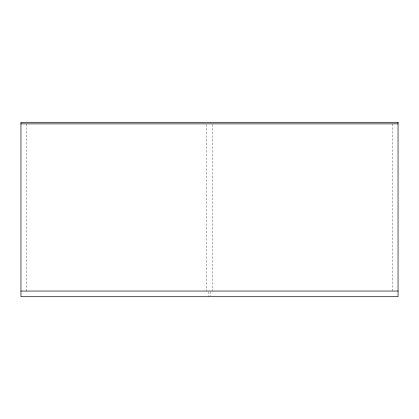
<?xml version="1.0" encoding="UTF-8"?>
<svg xmlns="http://www.w3.org/2000/svg" width="419" height="419" viewBox="0 0 419 419"><rect width="100%" height="100%" fill="white"/><g stroke="black" fill="none" stroke-linecap="round" stroke-linejoin="round"><path stroke-width="0.31" stroke-dasharray="2.1 1.57" d="M392.394 123.867L392.394 291.048M212.328 124.522L212.328 291.048M210.129 291.676L210.129 296.076M208.872 291.676L208.872 296.704M206.672 124.522L206.672 291.048M26.607 123.867L26.607 291.048"/><path stroke-width="0.63" d="M20.95 123.867L398.05 123.867M20.95 291.048L398.05 291.048M398.05 122.296L20.95 122.296L20.95 296.704L398.05 296.704L398.05 122.296"/></g></svg>
